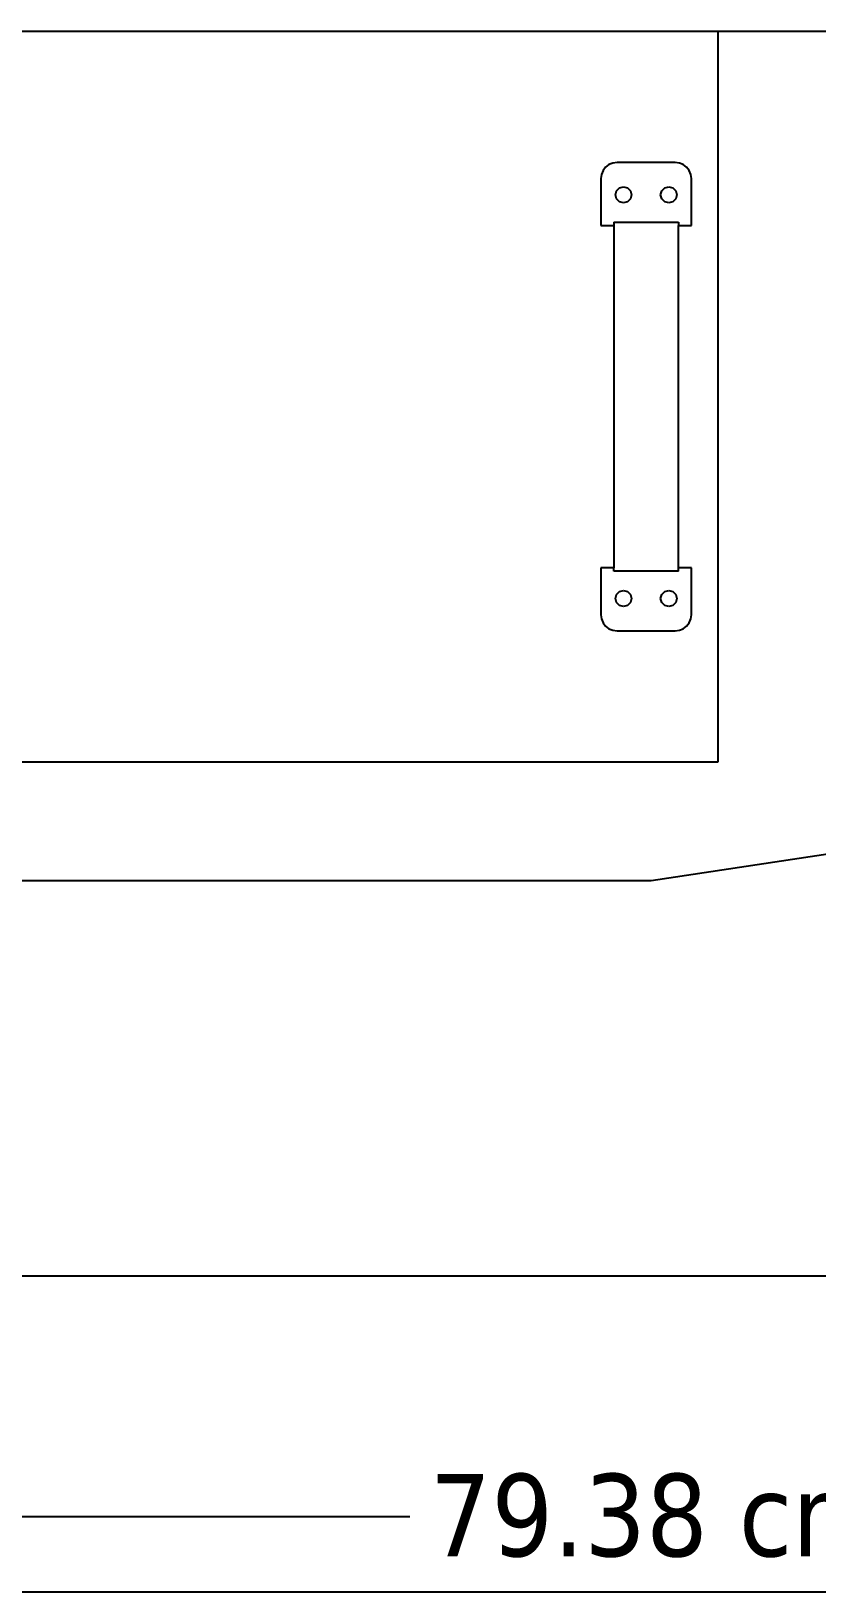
# Model space of a CAD drawing. Extents: x -77 to 77, y -36 to 36.
# Drawn here: x 0.97 to 20.85, y -36 to 3.5 of the extents above; entities that cross this region are included whole.
import ezdxf

# ---------------------------------------------------------------- set-up
doc = ezdxf.new("R2010")
doc.units = 0
doc.layers.get('0').update_dxf_attribs({"linetype": 'CONTINUOUS'})
doc.styles.add('TAHOMA', font='')
doc.styles.get('TAHOMA').set_extended_font_data('Tahoma')

msp = doc.modelspace()

# ---------------------------------------------------------------- linework, layer by layer
for p, q in [((-14.653, 3.504), (18.347, 3.504)), ((18.347, 3.504), (18.347, -14.996)), ((18.347, 3.504), (23.347, 3.504)), ((15.504, 0.062), (15.439, -0.022)), ((15.589, 0.127), (15.504, 0.062)), ((15.687, 0.168), (15.589, 0.127)), ((15.793, 0.182), (15.687, 0.168)), ((17.265, 0.182), (15.793, 0.182)), ((17.371, 0.168), (17.265, 0.182)), ((17.469, 0.127), (17.371, 0.168)), ((17.554, 0.062), (17.469, 0.127)), ((17.619, -0.022), (17.554, 0.062)), ((15.398, -0.121), (15.384, -0.227)), ((15.384, -0.227), (15.384, -1.412)), ((15.439, -0.022), (15.398, -0.121)), ((17.66, -0.121), (17.619, -0.022)), ((17.674, -0.227), (17.66, -0.121)), ((17.674, -1.412), (17.674, -0.227)), ((15.752, -0.635), (15.78, -0.533)), ((15.78, -0.738), (15.752, -0.635)), ((15.78, -0.533), (15.855, -0.458)), ((15.855, -0.812), (15.78, -0.738)), ((15.855, -0.458), (15.957, -0.431)), ((15.957, -0.431), (16.059, -0.458)), ((16.059, -0.458), (16.134, -0.533)), ((16.134, -0.738), (16.059, -0.812)), ((16.134, -0.533), (16.161, -0.635)), ((16.161, -0.635), (16.134, -0.738)), ((16.897, -0.635), (16.924, -0.533)), ((16.924, -0.738), (16.897, -0.635)), ((16.924, -0.533), (16.999, -0.458)), ((16.999, -0.812), (16.924, -0.738)), ((16.999, -0.458), (17.101, -0.431)), ((17.101, -0.431), (17.204, -0.458)), ((17.204, -0.458), (17.279, -0.533)), ((17.279, -0.738), (17.204, -0.812)), ((17.279, -0.533), (17.306, -0.635)), ((17.306, -0.635), (17.279, -0.738)), ((15.957, -0.84), (15.855, -0.812)), ((16.059, -0.812), (15.957, -0.84)), ((17.101, -0.84), (16.999, -0.812)), ((17.204, -0.812), (17.101, -0.84)), ((15.384, -1.412), (15.712, -1.412)), ((15.712, -1.33), (17.347, -1.33)), ((15.712, -1.33), (15.712, -1.412)), ((15.712, -1.412), (15.712, -10.079)), ((17.347, -1.33), (17.347, -1.412)), ((17.347, -1.412), (17.674, -1.412)), ((17.347, -10.079), (17.347, -1.412)), ((15.384, -10.079), (15.384, -11.265)), ((15.712, -10.079), (15.384, -10.079)), ((15.712, -10.161), (15.712, -10.079)), ((17.347, -10.161), (15.712, -10.161)), ((17.674, -10.079), (17.347, -10.079)), ((17.347, -10.161), (17.347, -10.079)), ((17.674, -11.265), (17.674, -10.079)), ((15.855, -10.679), (15.957, -10.651)), ((15.957, -10.651), (16.059, -10.679)), ((16.999, -10.679), (17.101, -10.651)), ((17.101, -10.651), (17.204, -10.679)), ((15.752, -10.856), (15.78, -10.754)), ((15.78, -10.958), (15.752, -10.856)), ((15.78, -10.754), (15.855, -10.679)), ((15.855, -11.033), (15.78, -10.958)), ((15.957, -11.06), (15.855, -11.033)), ((16.059, -11.033), (15.957, -11.06)), ((16.059, -10.679), (16.134, -10.754)), ((16.134, -10.958), (16.059, -11.033)), ((16.134, -10.754), (16.161, -10.856)), ((16.161, -10.856), (16.134, -10.958)), ((16.897, -10.856), (16.924, -10.754)), ((16.924, -10.958), (16.897, -10.856)), ((16.924, -10.754), (16.999, -10.679)), ((16.999, -11.033), (16.924, -10.958)), ((17.101, -11.06), (16.999, -11.033)), ((17.204, -11.033), (17.101, -11.06)), ((17.204, -10.679), (17.279, -10.754)), ((17.279, -10.958), (17.204, -11.033)), ((17.279, -10.754), (17.306, -10.856)), ((17.306, -10.856), (17.279, -10.958)), ((15.384, -11.265), (15.398, -11.371)), ((15.398, -11.371), (15.439, -11.469)), ((17.619, -11.469), (17.66, -11.371)), ((17.66, -11.371), (17.674, -11.265)), ((15.439, -11.469), (15.504, -11.554)), ((15.504, -11.554), (15.589, -11.619)), ((15.589, -11.619), (15.687, -11.66)), ((15.687, -11.66), (15.793, -11.674)), ((15.793, -11.674), (17.265, -11.674)), ((17.265, -11.674), (17.371, -11.66)), ((17.371, -11.66), (17.469, -11.619)), ((17.469, -11.619), (17.554, -11.554)), ((17.554, -11.554), (17.619, -11.469)), ((16.657, -17.996), (56.347, -11.996)), ((18.347, -14.996), (-14.653, -14.996)), ((-23.032, -17.996), (16.657, -17.996)), ((-23.032, -27.996), (56.347, -27.996)), ((-23.032, -35.996), (31.347, -35.996))]:
    msp.add_line(p, q)
at = {"color": 250}
msp.add_line((-23.032, -34.093), (10.548, -34.093), dxfattribs=at)

# ---------------------------------------------------------------- texts
at = {"color": 250, "insert": (11.05, -35.136), "char_height": 2.0851, "attachment_point": 7, "style": 'TAHOMA'}
msp.add_mtext('79.38 cm', dxfattribs=at)

doc.saveas('drawing.dxf')
